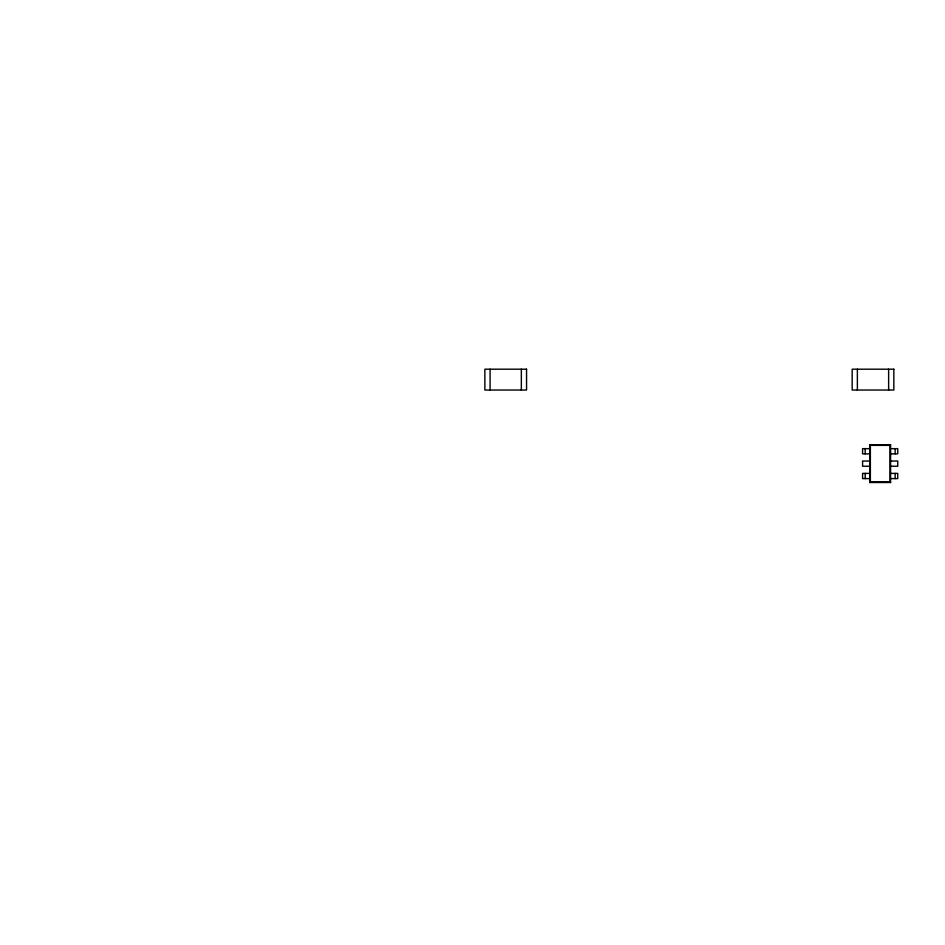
<?xml version="1.0" encoding="UTF-8"?>
<svg xmlns="http://www.w3.org/2000/svg" width="945" height="945" viewBox="0 0 945 945"><rect width="100%" height="100%" fill="white"/><g stroke="black" fill="none" stroke-linecap="round" stroke-linejoin="round"><path stroke-width="1.42" d="M890.592 482.517L889.966 481.891L889.966 445.367L890.592 444.741L869.743 444.741L869.743 482.517L890.592 482.517L890.592 444.741M869.743 482.517L870.369 481.891L870.369 445.367L869.743 444.741M870.369 445.367L889.966 445.367M869.743 448.651L862.584 448.651L862.584 453.86L869.743 453.86M890.592 448.651L897.75 448.651L897.75 453.86L890.592 453.86M869.743 461.03L862.584 461.03L862.584 466.239L869.743 466.239M890.592 461.03L897.75 461.03L897.75 466.239L890.592 466.239M869.743 473.398L862.584 473.398L862.584 478.607L869.743 478.607M890.592 473.398L897.75 473.398L897.75 478.607L890.592 478.607M870.369 481.891L889.966 481.891M895.139 448.651L895.139 453.86M895.139 473.398L895.139 478.607M888.631 369.2L888.631 390.037M865.183 448.651L865.183 453.86M865.183 473.398L865.183 478.607M857.375 369.2L857.375 390.037M521.345 369.2L521.345 390.037M490.089 369.2L490.089 390.037M526.554 369.2L484.868 369.2L484.868 390.037L526.554 390.037L526.554 369.2M893.84 369.2L852.166 369.2L852.166 390.037L893.84 390.037L893.84 369.2"/></g></svg>
